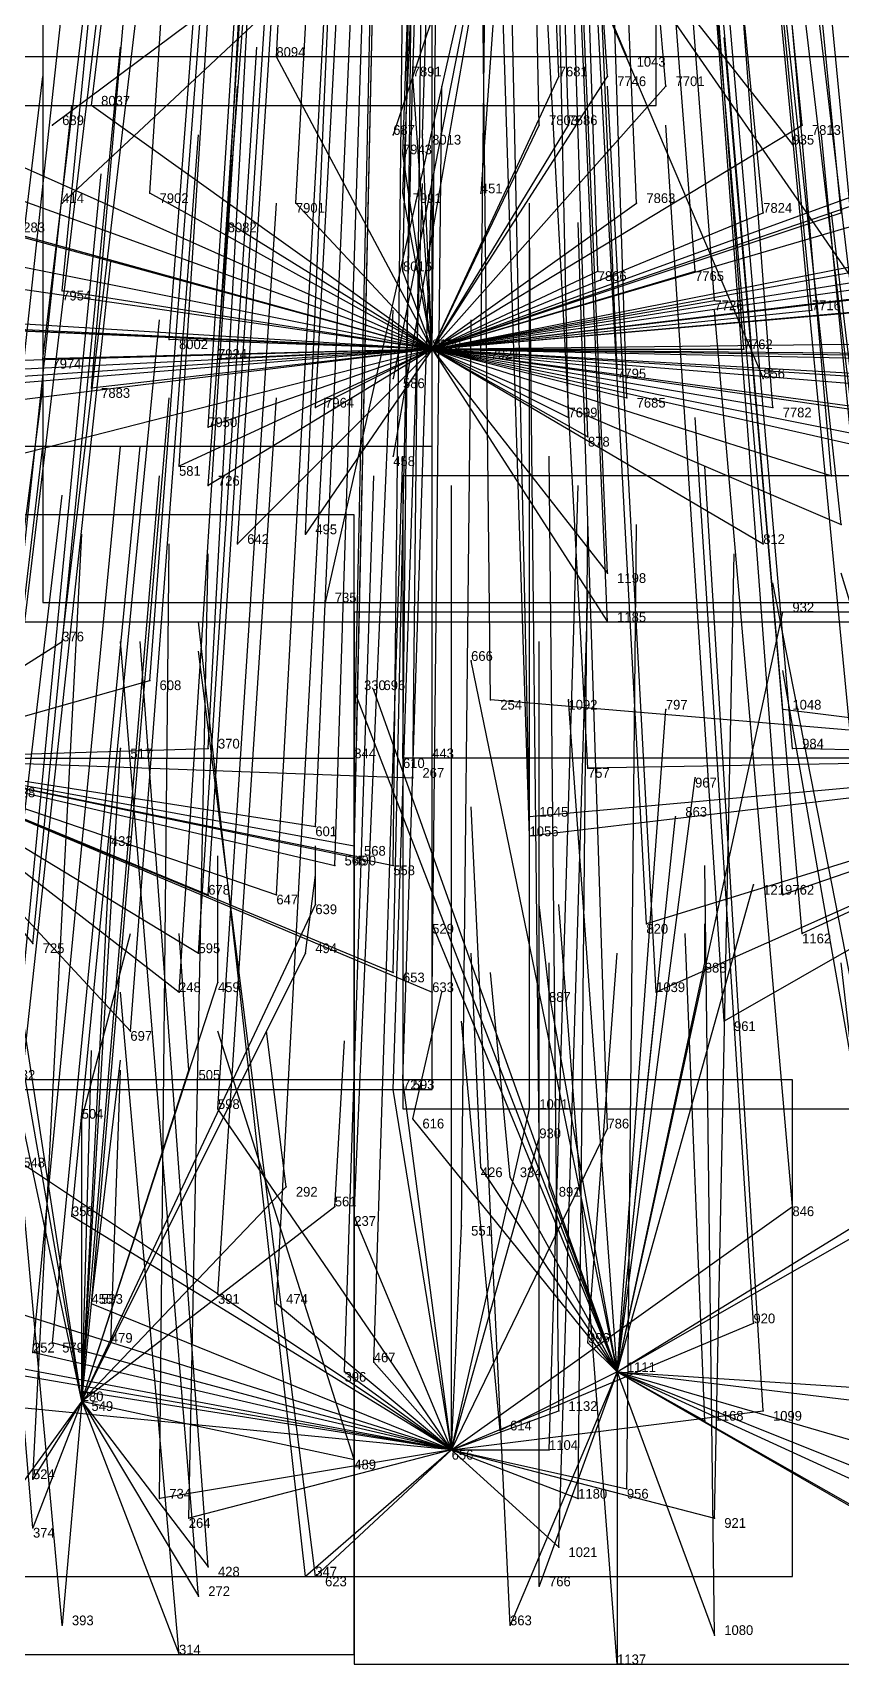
# Model space of a CAD drawing. Extents: x -0.5 to 0.59, y -0.5 to 0.59.
# Drawn here: x -0.044 to 0.039, y -0.5 to -0.3325 of the extents above; entities that cross this region are included whole.
import ezdxf

# ---------------------------------------------------------------- set-up
doc = ezdxf.new("R2010")
doc.units = 0
for name, color, linetype in [('Clients', 3, 'CONTINUOUS'), ('Facilities', 3, 'CONTINUOUS'), ('Facilities_lines', 3, 'CONTINUOUS'), ('Min_max_boxes', 1, 'CONTINUOUS'), ('Normals', 1, 'CONTINUOUS'), ('Source_points', 5, 'CONTINUOUS'), ('Text', 3, 'CONTINUOUS')]:
    doc.layers.add(name, color=color, linetype=linetype)

msp = doc.modelspace()

# ---------------------------------------------------------------- linework, layer by layer
at = {"layer": 'Clients', "color": 5}
for p in [(-0.019, -0.335, -0.839), (0.017, -0.335, -1.25), (-0.005, -0.337, -0.843), (0.01, -0.337, -0.842), (0.015, -0.337, -0.843), (0.021, -0.338, -0.846), (-0.038, -0.34, -0.855), (-0.042, -0.342, -1.25), (-0.007, -0.343, -1.25), (-0.004, -0.343, -0.858), (0.008, -0.342, -0.854), (0.011, -0.342, -0.855), (0.035, -0.342, -0.86), (-0.006, -0.345, -0.862), (0.034, -0.344, -1.25), (-0.041, -0.35, -1.25), (-0.032, -0.349, -0.877), (-0.017, -0.35, -0.877), (-0.006, -0.349, -0.873), (0.002, -0.349, -1.25), (0.018, -0.35, -0.876), (0.031, -0.351, -0.88), (0.039, -0.351, -0.883), (-0.024, -0.352, -0.882), (-0.006, -0.357, -0.892), (0.014, -0.357, -0.894), (0.024, -0.357, -0.895), (-0.041, -0.359, -0.904), (0.026, -0.36, -0.903), (0.036, -0.361, -0.906), (-0.03, -0.364, -0.914), (0.029, -0.365, -0.915), (-0.043, -0.366, -0.922), (-0.025, -0.366, -0.916), (0.002, -0.366, -0.915), (-0.007, -0.368, -1.25), (0.016, -0.367, -0.919), (0.031, -0.368, -1.25), (-0.038, -0.369, -0.928), (0.017, -0.37, -0.926), (-0.015, -0.371, -0.928), (0.032, -0.371, -0.932), (-0.026, -0.373, -0.934), (0.011, -0.372, -0.93), (0.013, -0.374, -0.936), (-0.007, -0.376, -1.25), (-0.029, -0.377, -0.945), (0.038, -0.378, -0.95), (-0.026, -0.379, -0.949), (0.039, -0.383, -0.962), (-0.023, -0.385, -0.963), (-0.016, -0.384, -0.96), (0.031, -0.385, -0.965), (0.015, -0.388, -0.971), (-0.014, -0.391, -1.25), (0.015, -0.393, -0.983), (0.033, -0.392, -1.25), (-0.041, -0.395, -0.992), (0.001, -0.397, -1.25), (-0.032, -0.399, -1.001), (-0.011, -0.4, -1.25), (-0.009, -0.4, -1.25), (0.003, -0.401, -1.003), (0.011, -0.401, -1.25), (0.021, -0.402, -1.25), (0.033, -0.402, -1.008), (-0.035, -0.406, -1.25), (-0.026, -0.406, -1.016), (-0.011, -0.407, -1.018), (-0.006, -0.407, -1.019), (-0.003, -0.407, -1.017), (0.034, -0.406, -1.018), (0.013, -0.408, -1.021), (-0.005, -0.409, -1.023), (0.024, -0.409, -1.25), (0.007, -0.413, -1.032), (0.022, -0.413, -1.25), (-0.036, -0.415, -1.25), (-0.015, -0.414, -1.037), (0.007, -0.415, -1.037), (-0.011, -0.416, -1.041), (-0.011, -0.417, -1.044), (-0.013, -0.418, -1.045), (-0.007, -0.418, -1.046), (0.03, -0.42, -1.25), (-0.026, -0.421, -1.054), (-0.019, -0.421, -1.054), (-0.015, -0.422, -1.25), (0.033, -0.421, -1.055), (-0.003, -0.424, -1.25), (0.019, -0.424, -1.061), (0.035, -0.425, -1.067), (-0.044, -0.426, -1.071), (-0.027, -0.427, -1.069), (-0.016, -0.427, -1.25), (0.025, -0.428, -1.25), (-0.025, -0.43, -1.25), (-0.007, -0.429, -1.073), (-0.029, -0.431, -1.079), (-0.003, -0.431, -1.077), (0.009, -0.431, -1.25), (0.02, -0.431, -1.078), (-0.034, -0.435, -1.092), (0.027, -0.434, -1.088), (-0.028, -0.439, -1.25), (-0.006, -0.44, -1.101), (-0.007, -0.441, -1.102), (-0.025, -0.443, -1.108), (0.007, -0.443, -1.107), (-0.039, -0.444, -1.25), (-0.005, -0.444, -1.25), (0.015, -0.445, -1.113), (0.008, -0.446, -1.114), (0.002, -0.449, -1.25), (0.005, -0.45, -1.25), (-0.018, -0.451, -1.25), (0.009, -0.451, -1.25), (-0.013, -0.453, -1.25), (0.034, -0.453, -1.136), (-0.04, -0.454, -1.139), (-0.011, -0.454, -1.136), (0, -0.455, -1.138), (-0.025, -0.462, -1.157), (-0.038, -0.463, -1.25), (-0.038, -0.463, -1.161), (-0.019, -0.463, -1.158), (0.03, -0.465, -1.164), (-0.042, -0.467, -1.173), (-0.036, -0.467, -1.25), (0.013, -0.467, -1.25), (-0.044, -0.468, -1.174), (-0.009, -0.469, -1.173), (-0.012, -0.47, -1.176), (-0.039, -0.472, -1.185), (0.01, -0.474, -1.184), (0.031, -0.474, -1.188), (0.025, -0.475, -1.25), (0.004, -0.476, -1.25), (-0.011, -0.479, -1.25), (0.009, -0.478, -1.195), (-0.044, -0.481, -1.207), (0.017, -0.482, -1.207), (-0.031, -0.483, -1.21), (0.012, -0.483, -1.207), (-0.028, -0.485, -1.215), (0.026, -0.485, -1.215), (-0.044, -0.486, -1.25), (0.01, -0.488, -1.221), (-0.026, -0.49, -1.227), (-0.016, -0.491, -1.228), (-0.015, -0.491, -1.229), (0.008, -0.492, -1.23), (-0.027, -0.493, -1.233), (-0.041, -0.496, -1.25), (0.005, -0.496, -1.24), (0.026, -0.497, -1.243), (-0.029, -0.499, -1.249), (0.016, -0.5, -1.25)]:
    msp.add_point(p, dxfattribs=at)
at = {"layer": 'Facilities', "color": 3}
for p in [(-0.003, -0.365, -0.912), (0.016, -0.47, -1.25), (-0.039, -0.473, -1.25), (-0.001, -0.478, -1.195)]:
    msp.add_point(p, dxfattribs=at)
at = {"layer": 'Facilities_lines', "color": 3}
for p, q in [((0.005, -0.307, -1.25), (-0.042, -0.342, -1.25)), ((0.005, -0.307, -1.25), (-0.041, -0.35, -1.25)), ((0.005, -0.307, -1.25), (-0.014, -0.391, -1.25)), ((0.005, -0.307, -1.25), (-0.007, -0.343, -1.25)), ((0.005, -0.307, -1.25), (-0.007, -0.376, -1.25)), ((0.005, -0.307, -1.25), (-0.007, -0.368, -1.25)), ((0.005, -0.307, -1.25), (0.002, -0.349, -1.25)), ((0.005, -0.307, -1.25), (0.031, -0.368, -1.25)), ((0.005, -0.307, -1.25), (0.041, -0.359, -1.25)), ((0.005, -0.307, -1.25), (0.034, -0.344, -1.25)), ((0.005, -0.307, -1.25), (0.017, -0.335, -1.25)), ((-0.003, -0.365, -0.912), (-0.019, -0.335, -0.839)), ((-0.003, -0.365, -0.912), (-0.005, -0.337, -0.843)), ((-0.003, -0.365, -0.912), (0.01, -0.337, -0.842)), ((-0.003, -0.365, -0.912), (0.015, -0.337, -0.843)), ((-0.003, -0.365, -0.912), (0.021, -0.338, -0.846)), ((-0.003, -0.365, -0.912), (-0.038, -0.34, -0.855)), ((-0.003, -0.365, -0.912), (0.073, -0.339, -0.866)), ((-0.003, -0.365, -0.912), (0.063, -0.341, -0.866)), ((-0.003, -0.365, -0.912), (-0.004, -0.343, -0.858)), ((-0.003, -0.365, -0.912), (0.011, -0.342, -0.855)), ((-0.003, -0.365, -0.912), (0.008, -0.342, -0.854)), ((-0.003, -0.365, -0.912), (0.035, -0.342, -0.86)), ((-0.003, -0.365, -0.912), (0.072, -0.343, -0.875)), ((-0.003, -0.365, -0.912), (-0.048, -0.345, -0.871)), ((-0.003, -0.365, -0.912), (-0.006, -0.345, -0.862)), ((-0.003, -0.365, -0.912), (-0.05, -0.348, -0.879)), ((-0.003, -0.365, -0.912), (-0.083, -0.349, -0.898)), ((-0.003, -0.365, -0.912), (-0.058, -0.35, -0.886)), ((-0.003, -0.365, -0.912), (-0.032, -0.349, -0.877)), ((-0.003, -0.365, -0.912), (-0.017, -0.35, -0.877)), ((-0.003, -0.365, -0.912), (-0.006, -0.349, -0.873)), ((-0.003, -0.365, -0.912), (0.084, -0.349, -0.898)), ((-0.003, -0.365, -0.912), (0.018, -0.35, -0.876)), ((-0.003, -0.365, -0.912), (0.114, -0.351, -0.922)), ((-0.003, -0.365, -0.912), (0.039, -0.351, -0.883)), ((-0.003, -0.365, -0.912), (0.031, -0.351, -0.88)), ((-0.003, -0.365, -0.912), (0.068, -0.351, -0.894)), ((-0.003, -0.365, -0.912), (-0.05, -0.352, -0.89)), ((-0.003, -0.365, -0.912), (-0.024, -0.352, -0.882)), ((-0.003, -0.365, -0.912), (0.089, -0.352, -0.908)), ((-0.003, -0.365, -0.912), (0.082, -0.355, -0.912)), ((-0.003, -0.365, -0.912), (0.112, -0.355, -0.931)), ((-0.003, -0.365, -0.912), (0.06, -0.355, -0.9)), ((-0.003, -0.365, -0.912), (0.099, -0.356, -0.925)), ((-0.003, -0.365, -0.912), (-0.058, -0.357, -0.905)), ((-0.003, -0.365, -0.912), (-0.006, -0.357, -0.892)), ((-0.003, -0.365, -0.912), (0.024, -0.357, -0.895)), ((-0.003, -0.365, -0.912), (0.014, -0.357, -0.894)), ((-0.003, -0.365, -0.912), (-0.041, -0.359, -0.904)), ((-0.003, -0.365, -0.912), (0.026, -0.36, -0.903)), ((-0.003, -0.365, -0.912), (0.036, -0.361, -0.906)), ((-0.003, -0.365, -0.912), (-0.072, -0.362, -0.923)), ((-0.003, -0.365, -0.912), (-0.071, -0.362, -0.923)), ((-0.003, -0.365, -0.912), (-0.066, -0.362, -0.92)), ((-0.003, -0.365, -0.912), (-0.052, -0.362, -0.916)), ((-0.003, -0.365, -0.912), (-0.078, -0.37, -0.944)), ((-0.003, -0.365, -0.912), (-0.076, -0.367, -0.938)), ((-0.003, -0.365, -0.912), (-0.068, -0.373, -0.947)), ((-0.003, -0.365, -0.912), (-0.064, -0.368, -0.935)), ((-0.003, -0.365, -0.912), (-0.064, -0.37, -0.939)), ((-0.003, -0.365, -0.912), (-0.05, -0.377, -0.951)), ((-0.003, -0.365, -0.912), (-0.043, -0.366, -0.922)), ((-0.003, -0.365, -0.912), (-0.038, -0.369, -0.928)), ((-0.003, -0.365, -0.912), (-0.03, -0.364, -0.914)), ((-0.003, -0.365, -0.912), (-0.029, -0.377, -0.945)), ((-0.003, -0.365, -0.912), (-0.026, -0.379, -0.949)), ((-0.003, -0.365, -0.912), (-0.026, -0.373, -0.934)), ((-0.003, -0.365, -0.912), (-0.025, -0.366, -0.916)), ((-0.003, -0.365, -0.912), (-0.023, -0.385, -0.963)), ((-0.003, -0.365, -0.912), (-0.016, -0.384, -0.96)), ((-0.003, -0.365, -0.912), (-0.015, -0.371, -0.928)), ((-0.003, -0.365, -0.912), (0.081, -0.364, -0.932)), ((-0.003, -0.365, -0.912), (0.072, -0.38, -0.966)), ((-0.003, -0.365, -0.912), (0.011, -0.372, -0.93)), ((-0.003, -0.365, -0.912), (0.038, -0.378, -0.95)), ((-0.003, -0.365, -0.912), (0.031, -0.385, -0.965)), ((-0.003, -0.365, -0.912), (0.013, -0.374, -0.936)), ((-0.003, -0.365, -0.912), (0.039, -0.383, -0.962)), ((-0.003, -0.365, -0.912), (0.046, -0.372, -0.937)), ((-0.003, -0.365, -0.912), (0.059, -0.369, -0.935)), ((-0.003, -0.365, -0.912), (0.095, -0.373, -0.962)), ((-0.003, -0.365, -0.912), (0.056, -0.373, -0.943)), ((-0.003, -0.365, -0.912), (0.067, -0.369, -0.937)), ((-0.003, -0.365, -0.912), (0.092, -0.367, -0.947)), ((-0.003, -0.365, -0.912), (0.05, -0.377, -0.951)), ((-0.003, -0.365, -0.912), (0.111, -0.366, -0.958)), ((-0.003, -0.365, -0.912), (0.015, -0.393, -0.983)), ((-0.003, -0.365, -0.912), (0.015, -0.388, -0.971)), ((-0.003, -0.365, -0.912), (0.017, -0.37, -0.926)), ((-0.003, -0.365, -0.912), (0.029, -0.365, -0.915)), ((-0.003, -0.365, -0.912), (0.016, -0.367, -0.919)), ((-0.003, -0.365, -0.912), (0.073, -0.366, -0.932)), ((-0.003, -0.365, -0.912), (0.002, -0.366, -0.915)), ((-0.003, -0.365, -0.912), (0.032, -0.371, -0.932)), ((-0.039, -0.473, -1.25), (-0.053, -0.382, -1.25)), ((0.016, -0.47, -1.25), (0.033, -0.392, -1.25)), ((-0.06, -0.407, -1.028), (-0.041, -0.395, -0.992)), ((0.016, -0.47, -1.25), (0.001, -0.397, -1.25)), ((-0.06, -0.407, -1.028), (-0.032, -0.399, -1.001)), ((0.016, -0.47, -1.25), (-0.011, -0.4, -1.25)), ((0.016, -0.47, -1.25), (-0.009, -0.4, -1.25)), ((0.074, -0.407, -1.035), (0.003, -0.401, -1.003)), ((0.016, -0.47, -1.25), (0.011, -0.401, -1.25)), ((0.016, -0.47, -1.25), (0.021, -0.402, -1.25)), ((0.074, -0.407, -1.035), (0.033, -0.402, -1.008)), ((-0.06, -0.407, -1.028), (-0.026, -0.406, -1.016)), ((-0.06, -0.407, -1.028), (-0.029, -0.431, -1.079)), ((-0.06, -0.407, -1.028), (-0.005, -0.409, -1.023)), ((-0.06, -0.407, -1.028), (-0.011, -0.407, -1.018)), ((-0.06, -0.407, -1.028), (-0.011, -0.417, -1.044)), ((-0.06, -0.407, -1.028), (-0.007, -0.418, -1.046)), ((-0.06, -0.407, -1.028), (-0.013, -0.418, -1.045)), ((-0.06, -0.407, -1.028), (-0.011, -0.416, -1.041)), ((-0.06, -0.407, -1.028), (-0.027, -0.427, -1.069)), ((-0.06, -0.407, -1.028), (-0.015, -0.414, -1.037)), ((-0.06, -0.407, -1.028), (-0.003, -0.431, -1.077)), ((-0.06, -0.407, -1.028), (-0.019, -0.421, -1.054)), ((-0.06, -0.407, -1.028), (-0.007, -0.429, -1.073)), ((-0.06, -0.407, -1.028), (-0.026, -0.421, -1.054)), ((-0.06, -0.407, -1.028), (-0.034, -0.435, -1.092)), ((-0.06, -0.407, -1.028), (-0.044, -0.426, -1.071)), ((-0.039, -0.473, -1.25), (-0.035, -0.406, -1.25)), ((0.074, -0.407, -1.035), (-0.006, -0.407, -1.019)), ((0.074, -0.407, -1.035), (-0.003, -0.407, -1.017)), ((0.074, -0.407, -1.035), (0.007, -0.413, -1.032)), ((0.074, -0.407, -1.035), (0.007, -0.415, -1.037)), ((0.074, -0.407, -1.035), (0.013, -0.408, -1.021)), ((0.074, -0.407, -1.035), (0.019, -0.424, -1.061)), ((0.074, -0.407, -1.035), (0.02, -0.431, -1.078)), ((0.074, -0.407, -1.035), (0.027, -0.434, -1.088)), ((0.074, -0.407, -1.035), (0.033, -0.421, -1.055)), ((0.074, -0.407, -1.035), (0.034, -0.406, -1.018)), ((0.074, -0.407, -1.035), (0.035, -0.425, -1.067)), ((0.016, -0.47, -1.25), (0.024, -0.409, -1.25)), ((-0.039, -0.473, -1.25), (-0.052, -0.412, -1.25)), ((0.016, -0.47, -1.25), (0.022, -0.413, -1.25)), ((-0.039, -0.473, -1.25), (-0.036, -0.415, -1.25)), ((-0.039, -0.473, -1.25), (-0.049, -0.416, -1.25)), ((0.016, -0.47, -1.25), (0.03, -0.42, -1.25)), ((-0.039, -0.473, -1.25), (-0.015, -0.422, -1.25)), ((0.016, -0.47, -1.25), (-0.003, -0.424, -1.25)), ((-0.039, -0.473, -1.25), (-0.016, -0.427, -1.25)), ((0.016, -0.47, -1.25), (0.025, -0.428, -1.25)), ((-0.039, -0.473, -1.25), (-0.025, -0.43, -1.25)), ((0.016, -0.47, -1.25), (0.009, -0.431, -1.25)), ((-0.039, -0.473, -1.25), (-0.028, -0.439, -1.25)), ((-0.001, -0.478, -1.195), (-0.006, -0.44, -1.101)), ((-0.001, -0.478, -1.195), (-0.007, -0.441, -1.102)), ((-0.001, -0.478, -1.195), (-0.025, -0.443, -1.108)), ((-0.001, -0.478, -1.195), (0.007, -0.443, -1.107)), ((-0.039, -0.473, -1.25), (-0.039, -0.444, -1.25)), ((0.016, -0.47, -1.25), (-0.005, -0.444, -1.25)), ((-0.001, -0.478, -1.195), (0.015, -0.445, -1.113)), ((-0.001, -0.478, -1.195), (0.008, -0.446, -1.114)), ((-0.001, -0.478, -1.195), (-0.046, -0.448, -1.127)), ((0.016, -0.47, -1.25), (0.002, -0.449, -1.25)), ((0.016, -0.47, -1.25), (0.005, -0.45, -1.25)), ((-0.039, -0.473, -1.25), (-0.018, -0.451, -1.25)), ((0.016, -0.47, -1.25), (0.009, -0.451, -1.25)), ((-0.039, -0.473, -1.25), (-0.013, -0.453, -1.25)), ((-0.001, -0.478, -1.195), (0.034, -0.453, -1.136)), ((-0.001, -0.478, -1.195), (-0.04, -0.454, -1.139)), ((-0.001, -0.478, -1.195), (-0.011, -0.454, -1.136)), ((-0.001, -0.478, -1.195), (0, -0.455, -1.138)), ((0.016, -0.47, -1.25), (0.044, -0.454, -1.25)), ((0.016, -0.47, -1.25), (0.042, -0.454, -1.25)), ((-0.001, -0.478, -1.195), (-0.055, -0.461, -1.161)), ((-0.001, -0.478, -1.195), (-0.025, -0.462, -1.157)), ((-0.039, -0.473, -1.25), (-0.038, -0.463, -1.25)), ((-0.001, -0.478, -1.195), (-0.038, -0.463, -1.161)), ((-0.001, -0.478, -1.195), (-0.019, -0.463, -1.158)), ((-0.001, -0.478, -1.195), (0.03, -0.465, -1.164)), ((-0.001, -0.478, -1.195), (-0.042, -0.467, -1.173)), ((-0.039, -0.473, -1.25), (-0.036, -0.467, -1.25)), ((0.016, -0.47, -1.25), (0.013, -0.467, -1.25)), ((-0.001, -0.478, -1.195), (-0.059, -0.468, -1.179)), ((-0.001, -0.478, -1.195), (-0.054, -0.468, -1.176)), ((-0.001, -0.478, -1.195), (-0.044, -0.468, -1.174)), ((-0.001, -0.478, -1.195), (-0.009, -0.469, -1.173)), ((-0.001, -0.478, -1.195), (-0.012, -0.47, -1.176)), ((0.016, -0.47, -1.25), (0.004, -0.476, -1.25)), ((0.016, -0.47, -1.25), (0.005, -0.496, -1.24)), ((0.016, -0.47, -1.25), (0.008, -0.492, -1.23)), ((0.016, -0.47, -1.25), (0.049, -0.489, -1.229)), ((0.016, -0.47, -1.25), (0.026, -0.497, -1.243)), ((0.016, -0.47, -1.25), (0.066, -0.476, -1.25)), ((0.016, -0.47, -1.25), (0.06, -0.495, -1.246)), ((0.016, -0.47, -1.25), (0.051, -0.486, -1.222)), ((0.016, -0.47, -1.25), (0.066, -0.49, -1.237)), ((0.016, -0.47, -1.25), (0.016, -0.5, -1.25)), ((0.016, -0.47, -1.25), (0.071, -0.486, -1.25)), ((0.016, -0.47, -1.25), (0.047, -0.472, -1.25)), ((0.016, -0.47, -1.25), (0.025, -0.475, -1.25)), ((-0.001, -0.478, -1.195), (-0.039, -0.472, -1.185)), ((-0.001, -0.478, -1.195), (-0.052, -0.473, -1.189)), ((-0.039, -0.473, -1.25), (-0.047, -0.484, -1.25)), ((-0.039, -0.473, -1.25), (-0.044, -0.486, -1.25)), ((-0.039, -0.473, -1.25), (-0.044, -0.481, -1.207)), ((-0.039, -0.473, -1.25), (-0.041, -0.496, -1.25)), ((-0.039, -0.473, -1.25), (-0.027, -0.493, -1.233)), ((-0.039, -0.473, -1.25), (-0.029, -0.499, -1.249)), ((-0.039, -0.473, -1.25), (-0.011, -0.479, -1.25)), ((-0.039, -0.473, -1.25), (-0.026, -0.49, -1.227)), ((-0.001, -0.478, -1.195), (0.031, -0.474, -1.188)), ((-0.001, -0.478, -1.195), (0.01, -0.474, -1.184)), ((-0.001, -0.478, -1.195), (-0.031, -0.483, -1.21)), ((-0.001, -0.478, -1.195), (-0.028, -0.485, -1.215)), ((-0.001, -0.478, -1.195), (-0.016, -0.491, -1.228)), ((-0.001, -0.478, -1.195), (-0.015, -0.491, -1.229)), ((-0.001, -0.478, -1.195), (0.026, -0.485, -1.215)), ((-0.001, -0.478, -1.195), (0.017, -0.482, -1.207)), ((-0.001, -0.478, -1.195), (0.01, -0.488, -1.221)), ((-0.001, -0.478, -1.195), (0.009, -0.478, -1.195)), ((-0.001, -0.478, -1.195), (0.012, -0.483, -1.207))]:
    msp.add_line(p, q, dxfattribs=at)
at = {"layer": 'Min_max_boxes', "color": 1}
for p, q in [((-0.043, -0.239, -1.25), (-0.043, -0.391, -1.25)), ((-0.043, -0.239, -1.25), (-0.043, -0.391, -1.25)), ((0.02, -0.34, -0.864), (0.02, -0.267, -0.864)), ((0.02, -0.34, -0.727), (0.02, -0.267, -0.727)), ((0.114, -0.335, -0.983), (-0.083, -0.335, -0.983)), ((0.114, -0.335, -0.839), (-0.083, -0.335, -0.839)), ((-0.164, -0.34, -0.864), (0.02, -0.34, -0.864)), ((-0.164, -0.34, -0.727), (0.02, -0.34, -0.727)), ((0.02, -0.34, -0.864), (0.02, -0.34, -0.727)), ((-0.003, -0.375, -1.118), (-0.148, -0.375, -1.118)), ((-0.003, -0.375, -0.954), (-0.148, -0.375, -0.954)), ((-0.003, -0.441, -1.118), (-0.003, -0.375, -1.118)), ((-0.003, -0.441, -0.954), (-0.003, -0.375, -0.954)), ((-0.003, -0.375, -1.118), (-0.003, -0.375, -0.954)), ((0.169, -0.378, -1.115), (-0.006, -0.378, -1.115)), ((-0.006, -0.378, -1.115), (-0.006, -0.443, -1.115)), ((0.169, -0.378, -0.981), (-0.006, -0.378, -0.981)), ((-0.006, -0.378, -0.981), (-0.006, -0.443, -0.981)), ((-0.006, -0.378, -1.115), (-0.006, -0.378, -0.981)), ((-0.011, -0.382, -1.25), (-0.053, -0.382, -1.25)), ((-0.011, -0.382, -1.207), (-0.053, -0.382, -1.207)), ((-0.011, -0.499, -1.25), (-0.011, -0.382, -1.25)), ((-0.011, -0.499, -1.207), (-0.011, -0.382, -1.207)), ((-0.011, -0.382, -1.25), (-0.011, -0.382, -1.207)), ((-0.043, -0.391, -1.25), (0.091, -0.391, -1.25)), ((-0.043, -0.391, -1.25), (0.091, -0.391, -1.25)), ((-0.043, -0.391, -1.25), (-0.043, -0.391, -1.25)), ((-0.083, -0.393, -0.983), (0.114, -0.393, -0.983)), ((-0.083, -0.393, -0.839), (0.114, -0.393, -0.839)), ((0.071, -0.392, -1.25), (-0.011, -0.392, -1.25)), ((-0.011, -0.392, -1.25), (-0.011, -0.5, -1.25)), ((0.071, -0.392, -1.222), (-0.011, -0.392, -1.222)), ((-0.011, -0.392, -1.222), (-0.011, -0.5, -1.222)), ((-0.011, -0.392, -1.25), (-0.011, -0.392, -1.222)), ((0.034, -0.44, -1.229), (-0.059, -0.44, -1.229)), ((0.034, -0.44, -1.101), (-0.059, -0.44, -1.101)), ((0.034, -0.491, -1.229), (0.034, -0.44, -1.229)), ((0.034, -0.491, -1.101), (0.034, -0.44, -1.101)), ((0.034, -0.44, -1.229), (0.034, -0.44, -1.101)), ((-0.148, -0.441, -1.118), (-0.003, -0.441, -1.118)), ((-0.148, -0.441, -0.954), (-0.003, -0.441, -0.954)), ((-0.003, -0.441, -1.118), (-0.003, -0.441, -0.954)), ((-0.006, -0.443, -1.115), (0.169, -0.443, -1.115)), ((-0.006, -0.443, -0.981), (0.169, -0.443, -0.981)), ((-0.006, -0.443, -1.115), (-0.006, -0.443, -0.981)), ((-0.059, -0.491, -1.229), (0.034, -0.491, -1.229)), ((-0.059, -0.491, -1.101), (0.034, -0.491, -1.101)), ((0.034, -0.491, -1.229), (0.034, -0.491, -1.101)), ((-0.053, -0.499, -1.25), (-0.011, -0.499, -1.25)), ((-0.053, -0.499, -1.207), (-0.011, -0.499, -1.207)), ((-0.011, -0.499, -1.25), (-0.011, -0.499, -1.207)), ((-0.011, -0.5, -1.25), (0.071, -0.5, -1.25)), ((-0.011, -0.5, -1.222), (0.071, -0.5, -1.222)), ((-0.011, -0.5, -1.25), (-0.011, -0.5, -1.222))]:
    msp.add_line(p, q, dxfattribs=at)
at = {"layer": 'Normals', "color": 1}
for p, q in [((-0.019, -0.335, -0.839), (-0.014, -0.242, -0.876)), ((-0.005, -0.337, -0.843), (-0.002, -0.244, -0.879)), ((0.01, -0.337, -0.842), (0.006, -0.244, -0.88)), ((0.015, -0.337, -0.843), (0.009, -0.244, -0.881)), ((0.021, -0.338, -0.846), (0.013, -0.245, -0.883)), ((-0.038, -0.34, -0.855), (-0.027, -0.248, -0.893)), ((0.008, -0.342, -0.854), (0.006, -0.249, -0.892)), ((0.011, -0.342, -0.855), (0.008, -0.249, -0.892)), ((-0.004, -0.343, -0.858), (-0.001, -0.25, -0.895)), ((0.035, -0.342, -0.86), (0.026, -0.25, -0.896)), ((-0.006, -0.345, -0.862), (-0.003, -0.252, -0.899)), ((-0.006, -0.349, -0.873), (-0.002, -0.256, -0.91)), ((-0.032, -0.349, -0.877), (-0.026, -0.257, -0.915)), ((0.018, -0.35, -0.876), (0.014, -0.257, -0.913)), ((-0.017, -0.35, -0.877), (-0.012, -0.258, -0.915)), ((0.031, -0.351, -0.88), (0.022, -0.259, -0.918)), ((0.039, -0.351, -0.883), (0.03, -0.259, -0.921)), ((-0.024, -0.352, -0.882), (-0.019, -0.26, -0.92)), ((-0.006, -0.357, -0.892), (-0.004, -0.264, -0.929)), ((0.014, -0.357, -0.894), (0.011, -0.265, -0.931)), ((0.024, -0.357, -0.895), (0.017, -0.265, -0.932)), ((-0.041, -0.359, -0.904), (-0.032, -0.267, -0.941)), ((0.026, -0.36, -0.903), (0.019, -0.268, -0.941)), ((0.036, -0.361, -0.906), (0.027, -0.268, -0.944)), ((-0.03, -0.364, -0.914), (-0.023, -0.271, -0.95)), ((-0.025, -0.366, -0.916), (-0.019, -0.273, -0.953)), ((-0.003, -0.365, -0.912), (-0.002, -0.272, -0.948)), ((0.002, -0.366, -0.915), (0.003, -0.273, -0.951)), ((0.029, -0.365, -0.915), (0.022, -0.272, -0.952)), ((-0.043, -0.366, -0.922), (-0.032, -0.274, -0.959)), ((0.016, -0.367, -0.919), (0.012, -0.275, -0.956)), ((-0.038, -0.369, -0.928), (-0.03, -0.277, -0.965)), ((-0.015, -0.371, -0.928), (-0.01, -0.278, -0.964)), ((0.017, -0.37, -0.926), (0.014, -0.277, -0.963)), ((0.011, -0.372, -0.93), (0.009, -0.279, -0.967)), ((0.032, -0.371, -0.932), (0.025, -0.279, -0.969)), ((-0.026, -0.373, -0.934), (-0.02, -0.28, -0.97)), ((0.013, -0.374, -0.936), (0.01, -0.281, -0.973)), ((-0.029, -0.377, -0.945), (-0.023, -0.284, -0.982)), ((-0.026, -0.379, -0.949), (-0.019, -0.286, -0.986)), ((0.038, -0.378, -0.95), (0.03, -0.286, -0.987)), ((-0.016, -0.384, -0.96), (-0.012, -0.291, -0.998)), ((0.039, -0.383, -0.962), (0.029, -0.291, -1)), ((-0.023, -0.385, -0.963), (-0.017, -0.292, -1)), ((0.031, -0.385, -0.965), (0.023, -0.292, -1.003)), ((0.015, -0.388, -0.971), (0.011, -0.295, -1.008)), ((0.015, -0.393, -0.983), (0.011, -0.3, -1.02)), ((-0.041, -0.395, -0.992), (-0.03, -0.302, -1.028)), ((0.043, -0.396, -0.995), (0.032, -0.303, -1.032)), ((-0.032, -0.399, -1.001), (-0.025, -0.307, -1.039)), ((0.045, -0.401, -1.008), (0.034, -0.308, -1.045)), ((0.003, -0.401, -1.003), (0.002, -0.309, -1.041)), ((0.033, -0.402, -1.008), (0.025, -0.309, -1.045)), ((0.045, -0.403, -1.014), (0.036, -0.31, -1.051)), ((-0.026, -0.406, -1.016), (-0.021, -0.313, -1.054)), ((0.034, -0.406, -1.018), (0.026, -0.313, -1.054)), ((0.04, -0.405, -1.018), (0.031, -0.312, -1.054)), ((-0.011, -0.407, -1.018), (-0.009, -0.314, -1.056)), ((-0.003, -0.407, -1.017), (-0.003, -0.314, -1.055)), ((-0.006, -0.407, -1.019), (-0.005, -0.315, -1.056)), ((-0.005, -0.409, -1.023), (-0.004, -0.316, -1.06)), ((0.013, -0.408, -1.021), (0.008, -0.315, -1.058)), ((-0.047, -0.411, -1.034), (-0.036, -0.319, -1.072)), ((0.007, -0.413, -1.032), (0.005, -0.32, -1.07)), ((-0.015, -0.414, -1.037), (-0.011, -0.322, -1.075)), ((0.007, -0.415, -1.037), (0.004, -0.322, -1.074)), ((-0.011, -0.416, -1.041), (-0.009, -0.324, -1.078)), ((-0.013, -0.418, -1.045), (-0.01, -0.325, -1.083)), ((-0.011, -0.417, -1.044), (-0.009, -0.325, -1.082)), ((-0.007, -0.418, -1.046), (-0.006, -0.326, -1.084)), ((-0.026, -0.421, -1.054), (-0.02, -0.328, -1.092)), ((0.033, -0.421, -1.055), (0.026, -0.328, -1.092)), ((-0.019, -0.421, -1.054), (-0.014, -0.329, -1.092)), ((-0.051, -0.422, -1.062), (-0.041, -0.33, -1.1)), ((0.019, -0.424, -1.061), (0.014, -0.331, -1.098)), ((0.035, -0.425, -1.067), (0.027, -0.333, -1.104)), ((-0.044, -0.426, -1.071), (-0.035, -0.334, -1.109)), ((-0.027, -0.427, -1.069), (-0.021, -0.334, -1.106)), ((0.017, -0.335, -1.25), (0.017, -0.335, -1.15)), ((-0.007, -0.429, -1.073), (-0.005, -0.336, -1.109)), ((-0.054, -0.429, -1.081), (-0.043, -0.337, -1.119)), ((-0.029, -0.431, -1.079), (-0.023, -0.338, -1.117)), ((-0.003, -0.431, -1.077), (-0.002, -0.338, -1.114)), ((0.02, -0.431, -1.078), (0.015, -0.338, -1.115)), ((-0.05, -0.433, -1.089), (-0.04, -0.34, -1.126)), ((-0.042, -0.342, -1.25), (-0.042, -0.342, -1.15)), ((-0.034, -0.435, -1.092), (-0.027, -0.343, -1.129)), ((-0.007, -0.343, -1.25), (-0.007, -0.343, -1.15)), ((0.027, -0.434, -1.088), (0.021, -0.342, -1.125)), ((0.046, -0.436, -1.096), (0.037, -0.343, -1.132)), ((0.034, -0.344, -1.25), (0.034, -0.344, -1.15)), ((-0.046, -0.44, -1.105), (-0.037, -0.347, -1.142)), ((-0.007, -0.441, -1.102), (-0.004, -0.348, -1.138)), ((-0.006, -0.44, -1.101), (-0.003, -0.347, -1.138)), ((-0.041, -0.35, -1.25), (-0.041, -0.35, -1.15)), ((-0.025, -0.443, -1.108), (-0.019, -0.35, -1.145)), ((0.002, -0.349, -1.25), (0.002, -0.349, -1.15)), ((0.007, -0.443, -1.107), (0.007, -0.35, -1.144)), ((0.049, -0.443, -1.115), (0.038, -0.351, -1.151)), ((0.008, -0.446, -1.114), (0.007, -0.353, -1.151)), ((0.015, -0.445, -1.113), (0.012, -0.352, -1.149)), ((-0.046, -0.448, -1.127), (-0.036, -0.356, -1.164)), ((-0.011, -0.454, -1.136), (-0.007, -0.361, -1.173)), ((0.034, -0.453, -1.136), (0.026, -0.361, -1.173)), ((-0.04, -0.454, -1.139), (-0.031, -0.362, -1.176)), ((0, -0.455, -1.138), (0.001, -0.362, -1.175)), ((-0.007, -0.368, -1.25), (-0.007, -0.368, -1.15)), ((0.031, -0.368, -1.25), (0.031, -0.368, -1.15)), ((-0.055, -0.461, -1.161), (-0.043, -0.369, -1.199)), ((-0.038, -0.463, -1.161), (-0.03, -0.37, -1.198)), ((-0.025, -0.462, -1.157), (-0.019, -0.37, -1.194)), ((-0.019, -0.463, -1.158), (-0.014, -0.37, -1.195)), ((0.03, -0.465, -1.164), (0.024, -0.372, -1.202)), ((-0.054, -0.468, -1.176), (-0.043, -0.375, -1.213)), ((-0.044, -0.468, -1.174), (-0.035, -0.375, -1.211)), ((-0.042, -0.467, -1.173), (-0.033, -0.375, -1.21)), ((-0.009, -0.469, -1.173), (-0.006, -0.376, -1.21)), ((-0.007, -0.376, -1.25), (-0.007, -0.376, -1.15)), ((0.01, -0.474, -1.184), (0.009, -0.376, -1.207)), ((-0.039, -0.472, -1.185), (-0.031, -0.378, -1.217)), ((-0.012, -0.47, -1.176), (-0.009, -0.378, -1.214)), ((0.031, -0.474, -1.188), (0.025, -0.377, -1.21)), ((-0.052, -0.473, -1.189), (-0.041, -0.38, -1.224)), ((-0.001, -0.478, -1.195), (-0.001, -0.379, -1.208)), ((0.009, -0.478, -1.195), (0.012, -0.379, -1.208)), ((0.012, -0.483, -1.207), (0.013, -0.383, -1.207)), ((0.017, -0.482, -1.207), (0.018, -0.383, -1.207)), ((-0.044, -0.481, -1.207), (-0.039, -0.384, -1.232)), ((-0.031, -0.483, -1.21), (-0.03, -0.385, -1.228)), ((-0.028, -0.485, -1.215), (-0.026, -0.386, -1.228)), ((0.026, -0.485, -1.215), (0.028, -0.386, -1.206)), ((0.068, -0.483, -1.219), (0.039, -0.388, -1.204)), ((0.01, -0.488, -1.221), (0.013, -0.39, -1.204)), ((0.051, -0.486, -1.222), (0.032, -0.389, -1.206)), ((-0.014, -0.391, -1.25), (-0.014, -0.391, -1.15)), ((-0.016, -0.491, -1.228), (-0.027, -0.393, -1.214)), ((0.033, -0.392, -1.25), (0.033, -0.392, -1.15)), ((-0.027, -0.493, -1.233), (-0.035, -0.395, -1.213)), ((-0.026, -0.49, -1.227), (-0.033, -0.395, -1.199)), ((0.008, -0.492, -1.23), (0.008, -0.395, -1.204)), ((-0.015, -0.491, -1.229), (-0.027, -0.396, -1.204)), ((0.001, -0.397, -1.25), (0.001, -0.397, -1.15)), ((0.049, -0.489, -1.229), (0.033, -0.398, -1.191)), ((-0.011, -0.4, -1.25), (-0.011, -0.4, -1.15)), ((-0.009, -0.4, -1.25), (-0.009, -0.4, -1.15)), ((0.011, -0.401, -1.25), (0.011, -0.401, -1.15)), ((0.021, -0.402, -1.25), (0.021, -0.402, -1.15)), ((-0.035, -0.406, -1.25), (-0.035, -0.406, -1.15)), ((0.024, -0.409, -1.25), (0.024, -0.409, -1.15)), ((0.005, -0.496, -1.24), (0.001, -0.412, -1.186)), ((0.022, -0.413, -1.25), (0.022, -0.413, -1.15)), ((-0.036, -0.415, -1.25), (-0.036, -0.415, -1.15)), ((-0.025, -0.43, -1.25), (-0.025, -0.417, -1.151)), ((-0.015, -0.422, -1.25), (-0.015, -0.416, -1.15)), ((0.026, -0.497, -1.243), (0.025, -0.418, -1.181)), ((-0.041, -0.496, -1.25), (-0.048, -0.42, -1.185)), ((-0.016, -0.427, -1.25), (-0.015, -0.419, -1.15)), ((0.03, -0.42, -1.25), (0.03, -0.42, -1.15)), ((-0.003, -0.424, -1.25), (-0.003, -0.422, -1.15)), ((0.009, -0.431, -1.25), (0.008, -0.422, -1.151)), ((0.016, -0.5, -1.25), (0.01, -0.422, -1.188)), ((-0.039, -0.444, -1.25), (-0.034, -0.425, -1.152)), ((-0.028, -0.439, -1.25), (-0.029, -0.425, -1.151)), ((0.025, -0.475, -1.25), (0.023, -0.425, -1.163)), ((0.025, -0.428, -1.25), (0.025, -0.424, -1.15)), ((-0.044, -0.486, -1.25), (-0.049, -0.427, -1.17)), ((0.002, -0.449, -1.25), (0.001, -0.427, -1.153)), ((0.013, -0.467, -1.25), (0.016, -0.427, -1.158)), ((0.009, -0.451, -1.25), (0.009, -0.428, -1.153)), ((0.042, -0.454, -1.25), (0.039, -0.428, -1.153)), ((0.005, -0.45, -1.25), (0.003, -0.429, -1.152)), ((-0.029, -0.499, -1.249), (-0.035, -0.431, -1.175)), ((-0.005, -0.444, -1.25), (-0.002, -0.431, -1.151)), ((0.016, -0.47, -1.25), (0.02, -0.432, -1.157)), ((-0.011, -0.479, -1.25), (-0.025, -0.435, -1.161)), ((-0.018, -0.451, -1.25), (-0.02, -0.435, -1.151)), ((0.004, -0.476, -1.25), (0, -0.434, -1.159)), ((-0.039, -0.473, -1.25), (-0.038, -0.437, -1.157)), ((-0.013, -0.453, -1.25), (-0.012, -0.436, -1.151)), ((-0.038, -0.463, -1.25), (-0.035, -0.438, -1.153)), ((-0.036, -0.467, -1.25), (-0.035, -0.439, -1.154))]:
    msp.add_line(p, q, dxfattribs=at)
at = {"layer": 'Source_points', "color": 5}
for p in [(-0.019, -0.335, -0.839), (0.017, -0.335, -1.25), (-0.005, -0.337, -0.843), (0.01, -0.337, -0.842), (0.015, -0.337, -0.843), (0.021, -0.338, -0.846), (-0.038, -0.34, -0.855), (-0.042, -0.342, -1.25), (-0.007, -0.343, -1.25), (-0.004, -0.343, -0.858), (0.008, -0.342, -0.854), (0.011, -0.342, -0.855), (0.035, -0.342, -0.86), (-0.006, -0.345, -0.862), (0.034, -0.344, -1.25), (-0.041, -0.35, -1.25), (-0.032, -0.349, -0.877), (-0.017, -0.35, -0.877), (-0.006, -0.349, -0.873), (0.002, -0.349, -1.25), (0.018, -0.35, -0.876), (0.031, -0.351, -0.88), (0.039, -0.351, -0.883), (-0.024, -0.352, -0.882), (-0.006, -0.357, -0.892), (0.014, -0.357, -0.894), (0.024, -0.357, -0.895), (-0.041, -0.359, -0.904), (0.026, -0.36, -0.903), (0.036, -0.361, -0.906), (-0.03, -0.364, -0.914), (-0.003, -0.365, -0.912), (0.029, -0.365, -0.915), (-0.043, -0.366, -0.922), (-0.025, -0.366, -0.916), (0.002, -0.366, -0.915), (-0.007, -0.368, -1.25), (0.016, -0.367, -0.919), (0.031, -0.368, -1.25), (-0.038, -0.369, -0.928), (0.017, -0.37, -0.926), (-0.015, -0.371, -0.928), (0.032, -0.371, -0.932), (-0.026, -0.373, -0.934), (0.011, -0.372, -0.93), (0.013, -0.374, -0.936), (-0.007, -0.376, -1.25), (-0.029, -0.377, -0.945), (0.038, -0.378, -0.95), (-0.026, -0.379, -0.949), (0.039, -0.383, -0.962), (-0.023, -0.385, -0.963), (-0.016, -0.384, -0.96), (0.031, -0.385, -0.965), (0.015, -0.388, -0.971), (-0.014, -0.391, -1.25), (0.015, -0.393, -0.983), (0.033, -0.392, -1.25), (-0.041, -0.395, -0.992), (0.001, -0.397, -1.25), (-0.032, -0.399, -1.001), (-0.011, -0.4, -1.25), (-0.009, -0.4, -1.25), (0.003, -0.401, -1.003), (0.011, -0.401, -1.25), (0.021, -0.402, -1.25), (0.033, -0.402, -1.008), (-0.035, -0.406, -1.25), (-0.026, -0.406, -1.016), (-0.011, -0.407, -1.018), (-0.006, -0.407, -1.019), (-0.003, -0.407, -1.017), (0.034, -0.406, -1.018), (0.013, -0.408, -1.021), (-0.005, -0.409, -1.023), (0.024, -0.409, -1.25), (0.007, -0.413, -1.032), (0.022, -0.413, -1.25), (-0.036, -0.415, -1.25), (-0.015, -0.414, -1.037), (0.007, -0.415, -1.037), (-0.011, -0.416, -1.041), (-0.011, -0.417, -1.044), (-0.013, -0.418, -1.045), (-0.007, -0.418, -1.046), (0.03, -0.42, -1.25), (-0.026, -0.421, -1.054), (-0.019, -0.421, -1.054), (-0.015, -0.422, -1.25), (0.033, -0.421, -1.055), (-0.003, -0.424, -1.25), (0.019, -0.424, -1.061), (0.035, -0.425, -1.067), (-0.044, -0.426, -1.071), (-0.027, -0.427, -1.069), (-0.016, -0.427, -1.25), (0.025, -0.428, -1.25), (-0.025, -0.43, -1.25), (-0.007, -0.429, -1.073), (-0.029, -0.431, -1.079), (-0.003, -0.431, -1.077), (0.009, -0.431, -1.25), (0.02, -0.431, -1.078), (-0.034, -0.435, -1.092), (0.027, -0.434, -1.088), (-0.028, -0.439, -1.25), (-0.006, -0.44, -1.101), (-0.007, -0.441, -1.102), (-0.025, -0.443, -1.108), (0.007, -0.443, -1.107), (-0.039, -0.444, -1.25), (-0.005, -0.444, -1.25), (0.015, -0.445, -1.113), (0.008, -0.446, -1.114), (0.002, -0.449, -1.25), (0.005, -0.45, -1.25), (-0.018, -0.451, -1.25), (0.009, -0.451, -1.25), (-0.013, -0.453, -1.25), (0.034, -0.453, -1.136), (-0.04, -0.454, -1.139), (-0.011, -0.454, -1.136), (0, -0.455, -1.138), (-0.025, -0.462, -1.157), (-0.038, -0.463, -1.25), (-0.038, -0.463, -1.161), (-0.019, -0.463, -1.158), (0.03, -0.465, -1.164), (-0.042, -0.467, -1.173), (-0.036, -0.467, -1.25), (0.013, -0.467, -1.25), (-0.044, -0.468, -1.174), (-0.009, -0.469, -1.173), (-0.012, -0.47, -1.176), (0.016, -0.47, -1.25), (-0.039, -0.472, -1.185), (-0.039, -0.473, -1.25), (0.01, -0.474, -1.184), (0.031, -0.474, -1.188), (0.025, -0.475, -1.25), (0.004, -0.476, -1.25), (-0.011, -0.479, -1.25), (-0.001, -0.478, -1.195), (0.009, -0.478, -1.195), (-0.044, -0.481, -1.207), (0.017, -0.482, -1.207), (-0.031, -0.483, -1.21), (0.012, -0.483, -1.207), (-0.028, -0.485, -1.215), (0.026, -0.485, -1.215), (-0.044, -0.486, -1.25), (0.01, -0.488, -1.221), (-0.026, -0.49, -1.227), (-0.016, -0.491, -1.228), (-0.015, -0.491, -1.229), (0.008, -0.492, -1.23), (-0.027, -0.493, -1.233), (-0.041, -0.496, -1.25), (0.005, -0.496, -1.24), (0.026, -0.497, -1.243), (-0.029, -0.499, -1.249), (0.016, -0.5, -1.25)]:
    msp.add_point(p, dxfattribs=at)

# ---------------------------------------------------------------- texts
at = {"layer": 'Text', "color": 3}
for s, p in [('8094', (-0.019, -0.335, -0.839)), ('1043', (0.018, -0.336, -1.25)), ('7891', (-0.005, -0.337, -0.843)), ('7681', (0.01, -0.337, -0.842)), ('7746', (0.016, -0.338, -0.843)), ('7701', (0.022, -0.338, -0.846)), ('8037', (-0.037, -0.34, -0.855)), ('689', (-0.041, -0.342, -1.25)), ('7803', (0.009, -0.342, -0.854)), ('7686', (0.011, -0.342, -0.855)), ('687', (-0.007, -0.343, -1.25)), ('8013', (-0.003, -0.344, -0.858)), ('935', (0.034, -0.344, -1.25)), ('7813', (0.036, -0.343, -0.86)), ('7943', (-0.006, -0.345, -0.862)), ('451', (0.002, -0.349, -1.25)), ('414', (-0.041, -0.35, -1.25)), ('7902', (-0.031, -0.35, -0.877)), ('7901', (-0.017, -0.351, -0.877)), ('7991', (-0.005, -0.35, -0.873)), ('7863', (0.019, -0.35, -0.876)), ('7824', (0.031, -0.351, -0.88)), ('283', (-0.045, -0.353, -1.25)), ('8082', (-0.024, -0.353, -0.882)), ('8016', (-0.006, -0.357, -0.892)), ('7866', (0.014, -0.358, -0.894)), ('7765', (0.024, -0.358, -0.895)), ('7954', (-0.041, -0.36, -0.904)), ('7726', (0.026, -0.361, -0.903)), ('7716', (0.036, -0.361, -0.906)), ('8002', (-0.029, -0.365, -0.914)), ('7924', (-0.025, -0.366, -0.916)), ('8109', (-0.003, -0.365, -0.912)), ('7921', (0.003, -0.366, -0.915)), ('7762', (0.029, -0.365, -0.915)), ('7974', (-0.042, -0.367, -0.922)), ('586', (-0.006, -0.369, -1.25)), ('7795', (0.016, -0.368, -0.919)), ('856', (0.031, -0.368, -1.25)), ('7883', (-0.037, -0.37, -0.928)), ('7964', (-0.014, -0.371, -0.928)), ('7685', (0.018, -0.371, -0.926)), ('7699', (0.011, -0.372, -0.93)), ('7782', (0.033, -0.372, -0.932)), ('7950', (-0.026, -0.373, -0.934)), ('878', (0.013, -0.375, -0.936)), ('458', (-0.007, -0.377, -1.25)), ('581', (-0.029, -0.378, -0.945)), ('726', (-0.025, -0.379, -0.949)), ('495', (-0.015, -0.384, -0.96)), ('642', (-0.022, -0.385, -0.963)), ('812', (0.031, -0.385, -0.965)), ('1198', (0.016, -0.389, -0.971)), ('735', (-0.013, -0.391, -1.25)), ('932', (0.034, -0.392, -1.25)), ('1185', (0.016, -0.393, -0.983)), ('376', (-0.041, -0.395, -0.992)), ('666', (0.001, -0.397, -1.25)), ('608', (-0.031, -0.4, -1.001)), ('330', (-0.01, -0.4, -1.25)), ('696', (-0.008, -0.4, -1.25)), ('254', (0.004, -0.402, -1.003)), ('1092', (0.011, -0.402, -1.25)), ('797', (0.021, -0.402, -1.25)), ('1048', (0.034, -0.402, -1.008)), ('370', (-0.025, -0.406, -1.016)), ('984', (0.035, -0.406, -1.018)), ('517', (-0.034, -0.407, -1.25)), ('344', (-0.011, -0.407, -1.018)), ('610', (-0.006, -0.408, -1.019)), ('443', (-0.003, -0.407, -1.017)), ('267', (-0.004, -0.409, -1.023)), ('757', (0.013, -0.409, -1.021)), ('728', (-0.046, -0.411, -1.034)), ('967', (0.024, -0.41, -1.25)), ('1045', (0.008, -0.413, -1.032)), ('863', (0.023, -0.413, -1.25)), ('432', (-0.036, -0.416, -1.25)), ('601', (-0.015, -0.415, -1.037)), ('1056', (0.007, -0.415, -1.037)), ('565', (-0.012, -0.418, -1.045)), ('490', (-0.011, -0.418, -1.044)), ('568', (-0.01, -0.417, -1.041)), ('558', (-0.007, -0.419, -1.046)), ('678', (-0.026, -0.421, -1.054)), ('1219', (0.031, -0.421, -1.25)), ('762', (0.034, -0.421, -1.055)), ('647', (-0.019, -0.422, -1.054)), ('639', (-0.015, -0.423, -1.25)), ('529', (-0.003, -0.425, -1.25)), ('820', (0.019, -0.425, -1.061)), ('1162', (0.035, -0.426, -1.067)), ('725', (-0.043, -0.427, -1.071)), ('595', (-0.027, -0.427, -1.069)), ('494', (-0.015, -0.427, -1.25)), ('888', (0.025, -0.429, -1.25)), ('248', (-0.029, -0.431, -1.079)), ('459', (-0.025, -0.431, -1.25)), ('653', (-0.006, -0.43, -1.073)), ('633', (-0.003, -0.431, -1.077)), ('1039', (0.02, -0.431, -1.078)), ('887', (0.009, -0.432, -1.25)), ('697', (-0.034, -0.436, -1.092)), ('961', (0.028, -0.435, -1.088)), ('482', (-0.046, -0.44, -1.105)), ('505', (-0.027, -0.44, -1.25)), ('721', (-0.006, -0.441, -1.102)), ('593', (-0.005, -0.441, -1.101)), ('598', (-0.025, -0.443, -1.108)), ('1001', (0.008, -0.443, -1.107)), ('504', (-0.039, -0.444, -1.25)), ('616', (-0.004, -0.445, -1.25)), ('930', (0.008, -0.446, -1.114)), ('786', (0.015, -0.445, -1.113)), ('548', (-0.045, -0.449, -1.127)), ('426', (0.002, -0.45, -1.25)), ('334', (0.006, -0.45, -1.25)), ('292', (-0.017, -0.452, -1.25)), ('561', (-0.013, -0.453, -1.25)), ('891', (0.01, -0.452, -1.25)), ('356', (-0.04, -0.454, -1.139)), ('846', (0.034, -0.454, -1.136)), ('237', (-0.011, -0.455, -1.136)), ('551', (0.001, -0.456, -1.138)), ('455', (-0.038, -0.463, -1.25)), ('533', (-0.037, -0.463, -1.161)), ('391', (-0.025, -0.463, -1.157)), ('474', (-0.018, -0.463, -1.158)), ('920', (0.03, -0.465, -1.164)), ('252', (-0.044, -0.468, -1.174)), ('579', (-0.041, -0.468, -1.173)), ('479', (-0.036, -0.467, -1.25)), ('996', (0.013, -0.467, -1.25)), ('467', (-0.009, -0.469, -1.173)), ('1111', (0.017, -0.47, -1.25)), ('396', (-0.012, -0.471, -1.176)), ('280', (-0.039, -0.473, -1.185)), ('549', (-0.038, -0.474, -1.25)), ('1132', (0.011, -0.474, -1.184)), ('1168', (0.026, -0.475, -1.25)), ('1099', (0.032, -0.475, -1.188)), ('614', (0.005, -0.476, -1.25)), ('1104', (0.009, -0.478, -1.195)), ('489', (-0.011, -0.48, -1.25)), ('656', (-0.001, -0.479, -1.195)), ('524', (-0.044, -0.481, -1.207)), ('734', (-0.03, -0.483, -1.21)), ('1180', (0.012, -0.483, -1.207)), ('956', (0.017, -0.483, -1.207)), ('264', (-0.028, -0.486, -1.215)), ('921', (0.027, -0.486, -1.215)), ('374', (-0.044, -0.487, -1.25)), ('1021', (0.011, -0.489, -1.221)), ('428', (-0.025, -0.491, -1.227)), ('347', (-0.015, -0.491, -1.228)), ('272', (-0.026, -0.493, -1.233)), ('623', (-0.014, -0.492, -1.229)), ('766', (0.009, -0.492, -1.23)), ('393', (-0.04, -0.496, -1.25)), ('363', (0.005, -0.496, -1.24)), ('1080', (0.027, -0.497, -1.243)), ('314', (-0.029, -0.499, -1.249)), ('1137', (0.016, -0.5, -1.25))]:
    msp.add_text(s, height=0.001, dxfattribs=at).set_placement(p)

doc.saveas('drawing.dxf')
